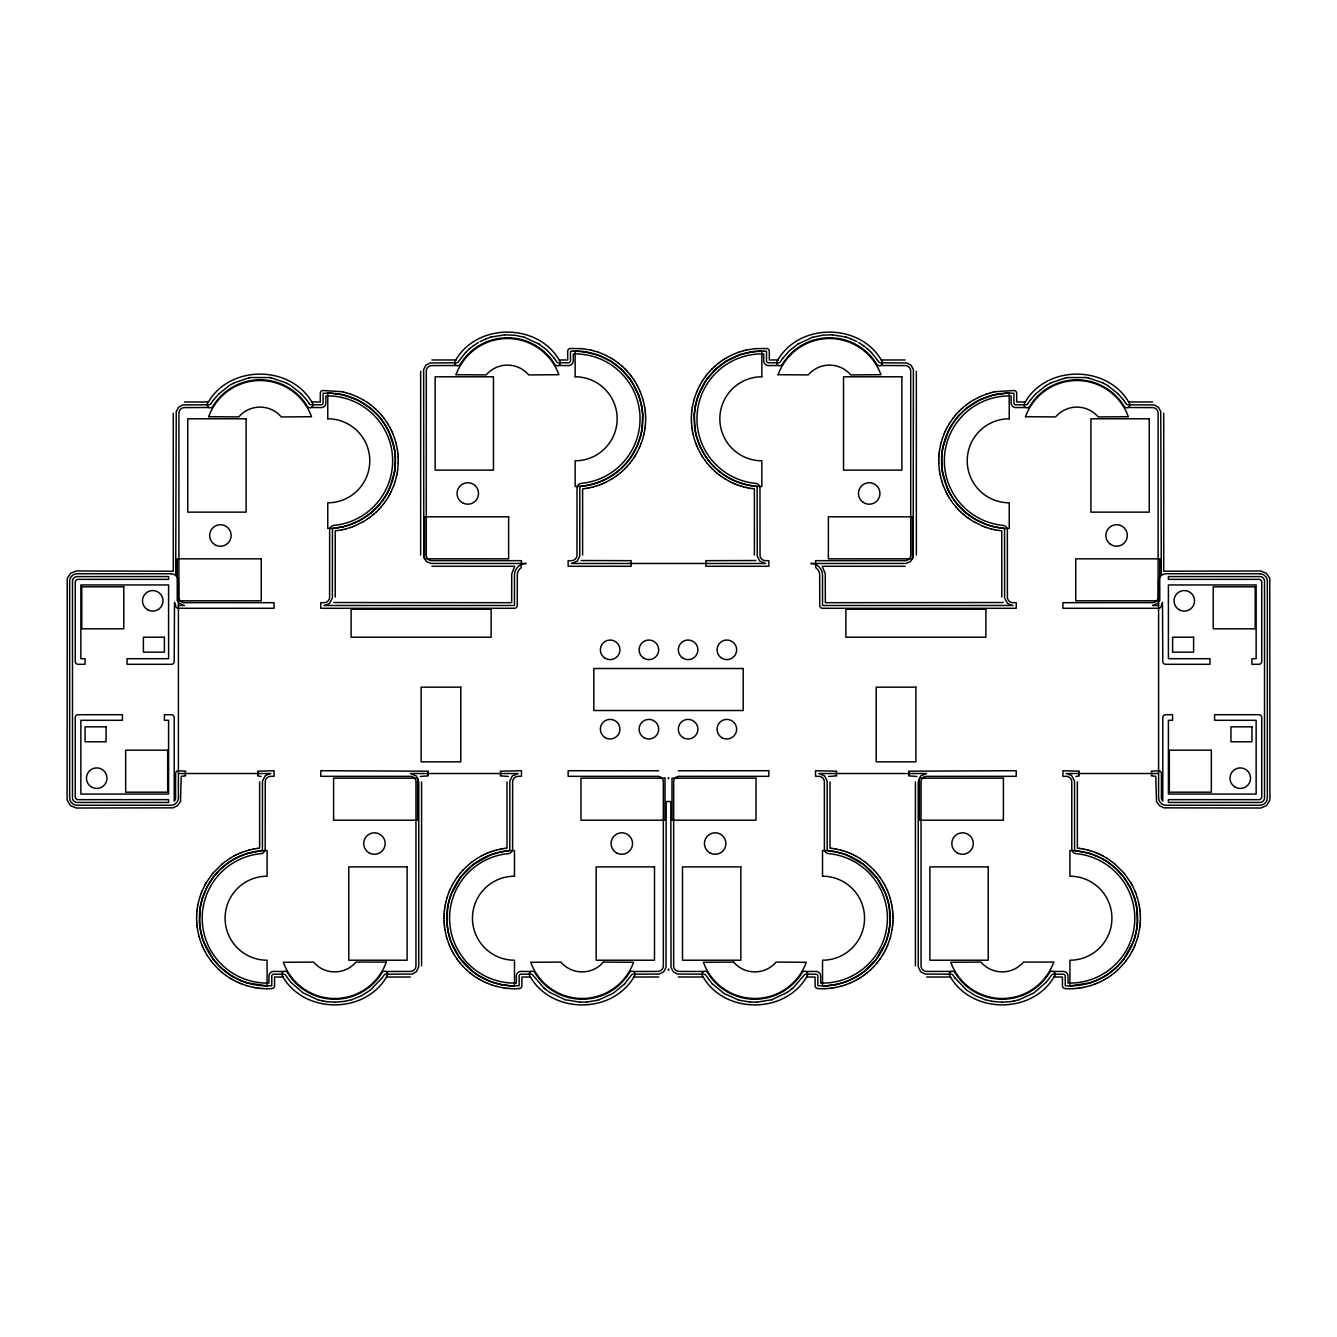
<?xml version="1.0" encoding="UTF-8"?>
<svg xmlns="http://www.w3.org/2000/svg" width="1337" height="1337" viewBox="0 0 1337 1337"><rect width="100%" height="100%" fill="white"/><g stroke="black" fill="none" stroke-linecap="round" stroke-linejoin="round"><path stroke-width="1.5" d="M196.606 918.151L196.639 915.962M398.209 463.037L398.242 460.847M443.984 918.151L444.034 915.962M645.587 421.038L645.621 418.849M691.379 418.732L691.413 416.542M892.966 920.458L893.016 918.268M938.758 460.73L938.791 458.541M1140.361 920.458L1140.394 918.268M196.656 915.845L196.756 913.672M398.209 463.154L397.657 469.939M444.034 915.845L444.135 913.672M645.487 423.328L645.587 421.155M691.413 416.425L691.513 414.236M694.321 414.37L695.073 429.795M890.058 922.63L889.306 907.205M892.865 922.764L892.966 920.575M938.791 458.424L938.908 456.251M941.699 456.385L941.883 467.415M1137.453 922.63L1136.684 907.205M1140.244 922.764L1140.344 920.575M196.756 913.539L196.94 911.366M395.117 467.415L395.301 456.385M444.151 913.539L444.319 911.366M645.303 425.634L645.47 423.461M691.53 414.119L691.697 411.93M694.321 414.336L695.474 405.596M890.058 922.664L888.904 931.404M892.681 925.07L892.849 922.881M938.908 456.118L939.092 453.945M941.699 456.352L942.134 451.973M1137.453 922.664L1136.3 931.404M1140.06 925.07L1140.244 922.881M196.957 911.249L197.207 909.076M395.117 467.449L394.549 471.811M444.335 911.249L444.586 909.076M645.036 427.924L645.286 425.751M691.714 411.813L691.964 409.64M939.092 453.828L939.343 451.655M892.414 927.36L892.665 925.187M1139.793 927.36L1140.043 925.187M197.224 908.959L197.542 906.787M200.316 907.205L199.547 922.63M397.323 472.212L397.641 470.056M444.603 908.959L444.92 906.787M447.694 907.205L446.942 922.63M641.927 429.795L642.679 414.37M644.701 430.213L645.019 428.041M691.981 409.523L692.299 407.367M939.359 451.538L939.677 449.366M942.134 451.939L942.852 447.611M892.08 929.633L892.397 927.477M1139.458 929.633L1139.776 927.477M197.558 906.67L197.96 904.531M200.316 907.171L201.703 900.72M394.532 471.827L389.418 488.707M396.905 474.485L397.29 472.329M444.937 906.67L445.338 904.531M447.694 907.171L449.098 900.72M641.927 429.829L640.523 436.28M644.284 432.469L644.685 430.33M692.315 407.25L693.753 400.599M939.71 449.249L940.579 444.853M892.063 929.75L890.626 936.401M1139.442 929.75L1138.004 936.401M197.976 904.397L198.444 902.274M396.42 476.741L396.888 474.602M445.355 904.397L445.823 902.274M643.799 434.726L644.267 432.603M695.474 405.562L697.764 397.039M942.852 447.577L948.518 430.865M888.904 931.438L886.615 939.961M1136.283 931.438L1134.678 937.839M198.461 902.157L199.631 897.812M396.387 476.858L395.234 481.186M445.839 902.157L447.009 897.812M643.765 434.843L642.612 439.188M940.613 444.736L941.131 442.614M201.72 900.687L202.322 898.581M449.098 900.687L451.121 894.386M640.523 436.313L636.796 446.708L631.432 456.368M693.786 400.482L694.388 398.376M941.164 442.497L942.468 438.202M889.991 938.624L890.592 936.518M1137.369 938.624L1137.971 936.518M199.664 897.695L201.102 893.45M202.322 898.548L207.385 886.331L213.385 877.022M394.532 483.392L395.2 481.303M447.043 897.695L448.48 893.45M642.579 439.305L641.125 443.55M694.421 398.276L696.711 391.875M889.957 938.724L887.668 945.125M1134.01 939.961L1134.678 937.872M1137.336 938.724L1135.046 945.125M393.746 485.565L394.482 483.509M697.764 397.022L698.499 394.967M668.818 777.8L668.5 778.719L668.182 777.8M668.182 969.943L668.5 969.024L668.818 969.943M942.518 438.085L944.089 433.873M885.879 942.033L886.615 939.978M1133.258 942.033L1133.993 939.978M201.152 893.333L201.954 891.294M393.713 485.682L391.006 491.916M448.53 893.333L449.332 891.294M451.137 894.353L460.764 877.022L473.265 864.538M640.289 445.706L641.091 443.667M698.516 394.933L705.568 381.195M885.863 942.067L876.236 959.398L863.735 971.899M1133.241 942.067L1123.615 959.398M202.004 891.194L204.895 885.044M639.37 447.811L640.239 445.806M449.382 891.194L450.251 889.189M696.761 391.758L697.63 389.752M944.139 433.773L945.008 431.767M886.749 947.248L887.618 945.242M1134.127 947.248L1134.996 945.242M388.482 490.712L389.401 488.74M639.32 447.928L637.331 451.956M450.302 889.072L452.29 885.044M697.68 389.635L698.616 387.663M945.058 431.65L945.994 429.678M885.762 949.337L886.698 947.365M1162.488 602.202L1162.789 661.497A2.808 2.808 0 0 0 1165.597 664.305L1209.935 664.305L1209.935 658.69L1168.404 658.69L1168.404 584.954L1256.145 584.954L1256.145 658.69L1251.95 658.69L1251.95 664.305L1258.953 664.305A2.808 2.808 0 0 0 1261.744 661.497L1261.744 582.147A2.808 2.808 0 0 0 1258.953 579.356L1168.404 579.356L1168.404 576.548L1260.34 576.581A4.663 4.663 0 0 1 1264.518 580.759L1264.518 798.256A4.663 4.663 0 0 1 1260.34 802.434L1168.404 802.467L1168.404 799.66L1258.953 799.66A2.808 2.808 0 0 0 1261.744 796.852L1261.744 717.518A2.808 2.808 0 0 0 1258.953 714.71L1214.598 714.71L1214.598 720.309L1256.145 720.309L1256.145 794.061L1168.404 794.061L1168.404 720.309L1172.599 720.309L1172.599 714.71L1165.597 714.71A2.808 2.808 0 0 0 1162.789 717.518L1162.789 801.114A4.663 4.663 0 0 1 1161.418 798.256L1161.402 773.521A2.808 2.808 0 0 0 1158.594 770.714L1151.291 771.198A6.067 6.067 0 0 1 1151.291 775.844L1155.786 776.329L1156.522 801.598L1159.446 805.643L1163.925 807.832L1260.758 808.016L1266.507 805.643L1269.916 799.927L1269.749 578.369L1266.507 573.372L1260.758 570.983L1163.725 571.217L1163.725 413.2M1133.158 949.337L1134.077 947.365M387.463 492.685L388.465 490.746M389.953 493.971L390.956 492.016M698.666 387.563L699.669 385.608M946.044 429.561L947.047 427.623M948.535 430.848L950.607 426.971M884.71 951.392L885.712 949.437M1132.105 951.392L1133.091 949.437M386.393 494.623L387.446 492.718M388.833 495.977L389.903 494.072M204.962 884.944L206.015 883.022M636.211 453.978L637.281 452.056M699.719 385.507L701.975 381.613M452.341 884.944L453.41 883.022M947.097 427.522L949.354 423.628M883.59 953.398L884.659 951.493M1132.038 951.493L1129.798 955.387M386.376 494.64L382.783 500.205M387.646 497.966L388.766 496.094M333.815 602.519L511.67 602.686L511.737 573.874L514.712 566.286L431.884 566.286M261.033 776.479L257.606 775.844A6.067 6.067 0 0 0 257.606 771.198L274.085 770.714L274.085 776.329L270.275 776.346A5.599 5.599 0 0 0 265.244 781.376L265.211 849.112A4.663 4.663 0 0 1 261.066 853.624M206.082 882.921L212.566 873.546M635.025 455.95L636.161 454.079M581.211 560.521L631.164 560.671L631.164 566.286L568.141 566.286L568.141 560.671L571.969 560.654A5.599 5.599 0 0 0 576.982 555.624L577.016 487.888A4.663 4.663 0 0 1 581.16 483.376M508.411 776.479L500.239 775.844A6.067 6.067 0 0 0 500.239 771.198L521.463 770.714L521.463 776.329L517.653 776.346A5.599 5.599 0 0 0 512.639 781.376L512.606 849.112A4.663 4.663 0 0 1 508.461 853.624M453.46 882.921L457.137 877.206M950.624 426.938L955.537 419.601M916.831 776.479L908.659 775.844A6.067 6.067 0 0 0 908.659 771.198L1016.237 770.714L1016.237 776.329L926.073 776.346A5.599 5.599 0 0 0 921.043 781.376L921.043 966.367A5.599 5.599 0 0 0 926.073 971.397L951.242 971.431M882.42 955.387L883.54 953.515M211.045 403.507L210.795 403.908A1.872 1.872 0 0 1 209.207 404.777L182.885 404.944L178.573 407.217L176.25 411.495L175.682 575.445M1027.869 403.507L1027.618 403.908A1.872 1.872 0 0 1 1026.047 404.777L1015.769 404.777A1.872 1.872 0 0 1 1013.897 402.922L1013.897 393.279L1007.028 393.145M386.41 499.904L387.58 498.066M633.788 457.889L634.975 456.051M702.025 381.513L703.212 379.675M949.42 423.528L950.59 421.69M882.353 955.487L879.863 959.214M1129.732 955.487L1125.871 961.069M211.062 403.507L213.218 400.365M1027.886 403.507L1030.042 400.365M386.343 500.005L383.719 503.648M630.178 458.19L631.415 456.402M632.468 459.794L633.721 457.989M703.279 379.574L704.532 377.786M705.585 381.179L706.822 379.374M950.657 421.59L953.281 417.929M382.198 977.865L384.07 975.091A1.872 1.872 0 0 1 385.641 974.222L412.063 974.055L416.359 971.732L418.732 966.701L418.782 781.944L416.359 776.012L410.359 773.521L518.221 773.521L512.305 775.945L509.848 781.059L509.798 848.978A1.872 1.872 0 0 1 508.093 850.833L501.275 851.836M782.663 358.366L780.24 361.909A1.872 1.872 0 0 1 778.652 362.778L768.391 362.778A1.872 1.872 0 0 1 766.519 360.906L766.519 351.28L764.079 351.146M382.181 977.882L370.299 990.165M382.766 500.222L378.655 505.403M630.145 458.223C619.449 473.281 602.318 483.543 584.002 485.883M632.401 459.895L629.677 463.454M704.599 377.686L705.903 375.931M706.855 379.357L715.579 369.396L726.091 361.324M457.221 877.105L459.945 873.546M878.476 961.069L879.779 959.314M1161.736 603.455L1161.402 605.494A2.808 2.808 0 0 1 1158.594 608.285L1062.915 608.285L1062.915 602.686L1153.079 602.653A5.599 5.599 0 0 0 1158.093 597.639L1158.093 412.632A5.599 5.599 0 0 0 1153.079 407.618L1128.094 407.501M213.235 400.365L218.833 393.863M782.68 358.349L789.649 350.528L797.905 344.077M1030.058 400.365L1035.657 393.863M383.652 503.748L380.794 507.224M213.402 877.005L220.806 868.833L229.479 861.947M705.969 375.831L707.323 374.126M953.348 417.846L954.718 416.125M955.554 419.584L958.345 416.175M877.055 962.874L878.409 961.169M1123.598 959.431L1116.194 967.604L1107.521 974.472M1124.434 962.874L1125.787 961.169M1046.721 981.625L1051.534 975.091A1.872 1.872 0 0 1 1053.105 974.222L1063.383 974.222A1.872 1.872 0 0 1 1065.238 976.094L1065.238 985.72L1069.901 985.887A67.686 67.686 0 0 0 1137.586 918.218A67.686 67.686 0 0 0 1069.918 850.533L1069.918 876.203A42.015 42.015 0 0 1 1111.916 918.218A42.015 42.015 0 0 1 1069.918 960.217L1069.918 985.887M212.65 873.462L222.326 863.769M629.593 463.538L626.635 466.914M707.407 374.026L710.365 370.65M460.028 873.462L462.986 870.086M954.785 416.041L956.206 414.37M876.972 962.974L874.014 966.35M1124.35 962.974L1118.133 969.609M1046.086 982.361L1033.852 992.923L1019.178 999.725M378.638 505.436L370.717 513.107M379.257 508.929L380.711 507.308M956.289 414.269L959.348 410.994M958.362 416.158L966.283 408.487M1158.494 602.987L1152.544 605.494L1158.594 605.494M624.747 983.765L631.448 975.091A1.872 1.872 0 0 1 633.019 974.222L659.442 974.055L663.737 971.732L666.01 967.42L666.16 801.531L670.84 801.531L671.007 967.503L673.33 971.798L677.558 974.055L703.981 974.222A1.872 1.872 0 0 1 705.552 975.091L712.253 983.765M465.543 352.55L458.173 361.909A1.872 1.872 0 0 1 456.602 362.778L430.163 362.945L425.951 365.202L423.628 369.497L423.829 557.562L426.553 561.607L431.082 563.445L526.143 563.479A11.665 11.665 0 0 0 514.478 575.144L514.478 605.494L324.005 605.494L329.403 603.555L332.395 597.957L332.428 530.02A1.872 1.872 0 0 1 334.15 528.165L340.952 527.179M624.73 983.781L612.964 993.424L599.093 999.725M377.652 510.584L379.173 509.013M710.448 370.566L711.969 368.995M625.031 468.585L626.552 467.014M463.07 869.986L469.705 863.769M873.93 966.434L870.755 969.609M465.543 352.533L469.722 348.623M218.833 393.863L229.279 385.574M1035.657 393.863L1046.102 385.574M375.998 512.188L377.569 510.667M712.053 368.912L713.624 367.391M624.947 468.669L621.672 471.727M959.431 410.91L961.002 409.389M374.276 513.742L375.898 512.272M713.724 367.307L715.328 365.837M961.102 409.306L962.724 407.852M1161.318 575.445L1160.767 411.595L1158.494 407.284L1154.215 404.961L1127.793 404.777A1.872 1.872 0 0 1 1126.205 403.908L1125.955 403.507M870.671 969.693L867.295 972.651M1118.05 969.693L1114.674 972.651M793.326 987.742L804.139 975.091A1.872 1.872 0 0 1 805.726 974.222L815.988 974.222A1.872 1.872 0 0 1 817.86 976.094L817.86 985.72L826.934 985.753M793.309 987.759L791.872 988.979M372.522 515.23L374.193 513.826M715.429 365.753L718.905 362.912M619.9 473.231L621.571 471.811M962.807 407.768L966.283 404.91M469.722 348.623L473.482 345.698M791.855 988.996L787.276 992.388M370.683 513.124L359.686 520.477L349.542 524.873M370.717 516.667L372.438 515.313M618.095 474.668L619.816 473.298M222.427 863.702L229.814 858.404M966.317 408.47L979.286 400.097L993.842 394.883M469.805 863.702L471.51 862.332M865.49 974.088L867.195 972.734M1114.573 972.734L1111.014 975.475M370.282 990.182L361.441 995.781L351.715 999.725M368.862 518.054L370.616 516.75M718.988 362.828L720.743 361.525M616.257 476.039L618.012 474.735M966.384 404.844L968.138 403.54M471.61 862.265L477.192 858.404M473.281 864.504L490.612 854.878M863.719 971.915L858.287 975.676M863.635 975.475L865.39 974.172M473.499 345.681L478.295 342.59M366.973 519.358L368.778 518.121M720.844 361.458L722.648 360.221M614.351 477.359L616.156 476.106M968.222 403.473L970.027 402.22M863.535 975.542L859.808 978.032M1110.913 975.542L1107.186 978.032M787.259 992.405L771.8 999.725M366.873 519.424L363.062 521.798M722.749 360.154L724.587 358.968M612.413 478.596L614.251 477.426M229.496 861.93L233.24 859.607M970.127 402.153L973.938 399.78M1105.666 975.676L1107.504 974.489M797.922 344.077L812.595 337.275M229.279 385.574L234.276 382.8M1046.102 385.574L1051.099 382.8M724.687 358.901L726.559 357.781M726.125 361.308L740.08 354.706L752.998 351.681M612.313 478.663L606.38 481.972M229.931 858.337L233.808 856.081M477.309 858.337L481.186 856.081M858.254 975.692L846.388 981.559M857.819 979.219L859.691 978.099M1103.76 976.812L1105.632 975.692M1105.198 979.219L1107.069 978.099M362.962 521.865L354.79 525.892M726.659 357.714L730.62 355.609M974.038 399.73L980.088 396.621M233.256 859.591L241.178 855.697M855.814 980.339L857.719 979.286M1103.744 976.829L1095.822 980.74M1103.192 980.339L1105.097 979.286M479.966 341.654L486.016 338.863M233.925 856.031L235.864 855.028M481.303 856.031L483.242 855.028M853.758 981.391L855.697 980.405M1101.136 981.391L1103.075 980.405M234.293 382.783L248.699 377.903M1051.116 382.783L1065.522 377.903M730.737 355.542L732.709 354.606M604.291 482.958L606.263 482.022M235.964 854.978L237.953 854.042M483.359 854.978L485.331 854.042M851.669 982.394L853.641 981.458M1099.047 982.394L1101.036 981.458M311.27 407.501L321.365 407.584A4.663 4.663 0 0 0 325.894 403.055L325.894 395.953L327.766 395.919A64.878 64.878 0 0 1 392.56 457.605A64.878 64.878 0 0 1 334.133 525.357M558.649 365.502L568.743 365.569A4.663 4.663 0 0 0 573.272 361.04L573.289 353.937L575.144 353.904A64.878 64.878 0 0 1 639.955 415.606A64.878 64.878 0 0 1 581.511 483.359M732.826 354.556L734.832 353.687M602.168 483.877L604.174 483.008M880.699 365.502L905.701 365.603A5.599 5.599 0 0 1 910.714 370.633L910.714 555.624A5.599 5.599 0 0 1 905.701 560.654L815.537 560.671L815.787 567.774A8.858 8.858 0 0 1 819.681 574.275L819.731 605.494A2.808 2.808 0 0 0 822.522 608.285L1016.237 608.285L1016.237 602.686L1012.41 602.653A5.599 5.599 0 0 1 1007.396 597.639L1007.363 529.887A4.663 4.663 0 0 0 1003.402 525.408A6.752 6.752 0 0 0 1002.867 525.357A64.878 64.878 0 0 1 944.44 457.605A64.878 64.878 0 0 1 1009.234 395.919L1011.106 395.953L1011.106 403.055A4.663 4.663 0 0 0 1015.635 407.584L1025.73 407.501M980.205 396.571L986.522 394.081M238.053 853.992L240.058 853.123M485.431 853.992L487.437 853.123M283.594 971.498L273.483 971.431A4.663 4.663 0 0 0 268.954 975.96L268.954 983.063L267.082 983.096A64.878 64.878 0 0 1 202.288 921.394A64.878 64.878 0 0 1 260.732 853.641M530.973 971.498L520.862 971.431A4.663 4.663 0 0 0 516.333 975.96L516.333 983.063L514.478 983.096A64.878 64.878 0 0 1 449.667 921.394A64.878 64.878 0 0 1 508.11 853.641M703.68 971.498L678.695 971.397A5.599 5.599 0 0 1 673.664 966.367L673.664 781.376A5.599 5.599 0 0 1 678.695 776.346L768.859 776.329L768.859 770.714L678.327 770.764M849.563 983.313L851.569 982.444M1096.942 983.313L1098.947 982.444M734.932 353.653L739.144 352.066M352.65 526.728L354.689 525.926M600.029 484.729L602.068 483.927M240.175 853.073L242.198 852.271M241.195 855.68L247.429 853.457M487.554 853.073L489.593 852.271M849.446 983.347L845.235 984.934M1095.805 980.756L1089.571 982.979M1094.802 984.149L1096.825 983.347M486.033 338.846L490.529 337.275M350.478 527.513L352.533 526.778M597.856 485.498L599.912 484.763M242.315 852.237L246.576 850.783M489.693 852.237L491.765 851.502M490.646 854.861L492.701 854.126M844.299 982.294L846.354 981.559M1094.685 984.199L1090.424 985.636M739.261 352.032L743.556 350.729M349.509 524.889L343.158 526.694M350.361 527.547L346.066 528.85M595.667 486.217L597.739 485.548M986.639 394.031L990.934 392.727M491.866 851.452L493.955 850.783M492.735 854.126L501.258 851.836M844.265 982.311L835.742 984.584M843.045 985.636L845.134 984.968M490.545 337.275L491.448 337.008M812.595 337.275L822.857 335.152L832.383 334.835M351.698 999.725L345.213 1001.279M599.076 999.725L596.335 1000.477M771.783 999.725L756.759 1002.198M1019.162 999.725L1014.549 1000.912M593.444 486.852L595.55 486.25M246.693 850.75L248.782 850.148M247.462 853.441L260.715 850.833A1.872 1.872 0 0 0 262.42 848.978L262.47 781.059L265.461 775.46L270.843 773.521L178.406 773.521M494.072 850.75L496.177 850.148M840.823 986.271L842.928 985.67M1089.538 982.979L1069.934 985.887M1090.307 985.67L1083.722 987.324M491.448 337.008L504.601 334.835M743.673 350.695L745.795 350.16M343.826 529.419L345.949 528.884M591.205 487.403L593.327 486.885M991.051 392.694L993.174 392.176M248.899 850.115L253.278 849.095M496.294 850.115L500.656 849.095M840.706 986.305L834.071 987.742M596.319 1000.477L586.926 1002.031M745.912 350.127L754.887 348.656M340.985 527.162L343.124 526.711M341.57 529.903L343.709 529.452M993.291 392.142L995.43 391.674M993.876 394.883L1006.995 393.145M588.965 487.905L591.088 487.437M1014.549 1000.912L1012.677 1001.279M248.715 377.903L250.571 377.552M1065.539 377.903L1067.394 377.552M995.547 391.657L1014.265 390.504A2.808 2.808 0 0 1 1016.688 393.145L1016.705 401.986L1025.245 401.986M341.453 529.937L335.236 530.873L335.236 597.071M586.692 488.306L588.832 487.921M253.395 849.079L255.551 848.694M500.773 849.079L502.929 848.694M835.725 984.6L826.968 985.753M1081.449 987.742L1083.605 987.358M345.213 1001.296L334.768 1002.232M1012.661 1001.296L1010.805 1001.597M250.587 377.552L269.589 377.552M1067.411 377.552L1086.413 377.552M586.575 488.339L582.614 488.857L582.614 555.056M255.668 848.661L257.824 848.343M503.046 848.661L505.202 848.343M831.798 988.076L833.954 987.759M1079.176 988.076L1081.332 987.759M1010.789 1001.597L1002.232 1002.232M753.032 351.681L764.045 351.146M583.968 485.883L581.528 486.167A1.872 1.872 0 0 0 579.823 488.022L579.773 555.858L577.317 561.055L571.434 563.479L765.616 563.479L759.683 561.055L757.227 555.941L757.177 488.022A1.872 1.872 0 0 0 755.472 486.167L753.032 485.883M257.957 848.327L259.629 848.143L259.629 781.944M505.336 848.327L507.007 848.143L507.007 781.944M829.492 988.344L831.664 988.093M1076.887 988.344L1079.043 988.093M755.004 348.639L766.886 348.489A2.808 2.808 0 0 1 769.31 351.13L769.327 359.971L777.867 359.971M271.762 988.544L272.113 988.511A2.808 2.808 0 0 0 274.553 985.87L274.553 977.029L283.11 977.029M519.14 988.544L519.508 988.511A2.808 2.808 0 0 0 521.931 985.87L521.931 977.029L530.488 977.029M827.202 988.544L829.375 988.361M1074.58 988.544L1076.753 988.361M586.91 1002.031L580.241 1002.198M572.921 351.146L570.481 351.313L570.481 360.906A1.872 1.872 0 0 1 568.609 362.778L558.348 362.778A1.872 1.872 0 0 1 556.76 361.909L554.337 358.366M269.456 988.661L271.645 988.544M658.673 976.979L633.805 977.029M516.834 988.661L519.023 988.544M824.896 988.661L827.085 988.544M1072.274 988.661L1074.463 988.544M504.617 334.835L515.079 335.269L524.405 337.275M756.759 1002.198L750.09 1002.031M572.955 351.146L583.968 351.681M267.082 985.887L267.082 960.217A42.015 42.015 0 0 1 225.084 918.218A42.015 42.015 0 0 1 267.082 876.203L267.082 850.533A67.686 67.686 0 0 0 199.414 918.218A67.686 67.686 0 0 0 267.082 985.887L271.762 985.72L271.762 976.094A1.872 1.872 0 0 1 273.617 974.222L283.895 974.222A1.872 1.872 0 0 1 285.466 975.091L290.279 981.625M267.149 988.695L269.339 988.661M514.528 988.695L516.717 988.661M822.589 988.695L824.779 988.661M1069.968 988.695L1072.157 988.661M431.884 359.971L455.8 359.971M559.133 359.971L567.673 359.971L567.69 351.13A2.808 2.808 0 0 1 570.114 348.489L581.996 348.639M881.2 359.971L905.116 359.971M184.489 401.986L208.422 401.986M311.755 401.986L320.295 401.986L320.312 393.145A2.808 2.808 0 0 1 322.735 390.504L341.453 391.657M1128.578 401.986L1152.511 401.986M905.116 566.286L822.288 566.286L825.263 573.874L825.33 602.686L1003.185 602.519M178.406 605.494L184.489 605.494L178.506 602.987M1158.594 773.521L1066.157 773.521L1071.539 775.46L1074.53 781.059L1074.58 848.978A1.872 1.872 0 0 0 1076.285 850.833L1089.538 853.441M603.438 962.088L633.571 962.289A54.616 54.616 0 0 1 530.739 962.289L560.871 962.088A27.943 27.943 0 0 0 603.405 962.072M733.562 962.088L703.429 962.289A54.616 54.616 0 0 0 806.261 962.289L776.128 962.088A27.943 27.943 0 0 1 733.595 962.072M385.942 971.498L410.927 971.397A5.599 5.599 0 0 0 415.957 966.367L415.957 781.376A5.599 5.599 0 0 0 410.927 776.346L320.763 776.329L320.763 770.714L428.341 771.198A6.067 6.067 0 0 0 428.341 775.844L420.169 776.479M1053.406 971.498L1063.517 971.431A4.663 4.663 0 0 1 1068.046 975.96L1068.046 983.063L1069.918 983.096A64.878 64.878 0 0 0 1134.712 921.394A64.878 64.878 0 0 0 1076.268 853.641A6.752 6.752 0 0 1 1075.75 853.591A4.663 4.663 0 0 1 1071.789 849.112L1071.756 781.376A5.599 5.599 0 0 0 1066.725 776.346L1062.915 776.329L1062.915 770.714L1079.394 771.198A6.067 6.067 0 0 0 1079.394 775.844L1075.967 776.479M386.426 977.029L410.359 977.029M703.195 977.029L678.327 976.979M806.512 977.029L815.069 977.029L815.069 985.87A2.808 2.808 0 0 0 817.492 988.511L817.86 988.544M926.641 977.029L950.574 977.029M1053.89 977.029L1062.447 977.029L1062.447 985.87A2.808 2.808 0 0 0 1064.887 988.511L1065.238 988.544M1002.232 1002.232L991.787 1001.296M334.768 1002.232L326.211 1001.597M329.972 393.145L323.103 393.279L323.103 402.922A1.872 1.872 0 0 1 321.231 404.777L310.953 404.777A1.872 1.872 0 0 1 309.382 403.908L309.131 403.507M1067.661 988.661L1069.851 988.695M820.283 988.661L822.472 988.695M512.221 988.661L514.411 988.695M267.066 985.887L247.462 982.979M264.843 988.661L267.032 988.695M580.241 1002.198L565.217 999.725M330.005 393.145L343.124 394.883M658.673 770.764L568.141 770.714L568.141 776.329L658.305 776.346A5.599 5.599 0 0 1 663.336 781.376L663.336 966.367A5.599 5.599 0 0 1 658.305 971.397L633.32 971.498M1065.355 988.544L1067.544 988.661M817.977 988.544L820.166 988.661M510.065 985.753L519.14 985.72L519.14 976.094A1.872 1.872 0 0 1 521.012 974.222L531.274 974.222A1.872 1.872 0 0 1 532.861 975.091L543.674 987.742M509.915 988.544L512.104 988.661M262.537 988.544L264.726 988.661M832.399 334.835L845.552 337.008M510.032 985.753L501.275 984.6M507.625 988.361L509.798 988.544M260.247 988.361L262.42 988.544M750.074 1002.031L740.681 1000.477M582.113 348.656L591.088 350.127M1079.043 848.327L1077.371 848.143L1077.371 781.944M831.664 848.327L829.993 848.143L829.993 781.944M505.336 988.093L507.508 988.344M257.957 988.093L260.113 988.344M584.002 351.681L598.976 355.441L610.875 361.308M752.998 485.883C734.682 483.543 717.551 473.281 706.855 458.223M750.425 488.339L754.386 488.857L754.386 555.056M1079.176 848.343L1081.332 848.661M831.798 848.343L833.954 848.661M503.046 987.759L505.202 988.076M255.668 987.759L257.824 988.076M326.195 1001.597L324.339 1001.296M1086.429 377.552L1088.285 377.903M269.606 377.552L271.461 377.903M996.048 527.179L1002.85 528.165A1.872 1.872 0 0 1 1004.572 530.02L1004.605 597.957L1007.597 603.555L1012.995 605.494L822.522 605.494L822.522 575.144A11.665 11.665 0 0 0 810.857 563.479L905.918 563.445L910.447 561.607L913.171 557.562L913.388 369.58L911.115 365.268L906.837 362.945L880.398 362.778A1.872 1.872 0 0 1 878.827 361.909L871.457 352.55M995.547 529.937L1001.764 530.873L1001.764 597.071M748.168 487.921L750.308 488.306M1081.449 848.694L1083.605 849.079M834.071 848.694L836.227 849.079M835.725 851.836L828.907 850.833A1.872 1.872 0 0 1 827.202 848.978L827.152 781.142L824.695 775.945L818.779 773.521L926.641 773.521L920.708 775.945L918.218 781.894L918.268 966.701L920.641 971.732L924.937 974.055L951.359 974.222A1.872 1.872 0 0 1 952.93 975.091L954.802 977.865M502.929 987.742L496.294 986.305M253.395 987.358L255.551 987.742M991.787 1001.279L985.302 999.725M324.323 1001.279L322.451 1000.912M1088.301 377.903L1102.707 382.783M271.478 377.903L285.884 382.783M993.876 526.711L996.015 527.162M993.291 529.452L995.43 529.903M341.57 391.674L343.709 392.142M745.912 487.437L748.035 487.905M1083.722 849.095L1088.101 850.115M836.344 849.095L840.706 850.115M835.742 851.836L844.265 854.126M501.258 984.584L492.735 982.311M253.278 987.324L246.693 985.67M322.451 1000.912L317.838 999.725M591.205 350.16L593.327 350.695M993.842 526.694L987.491 524.889M991.051 528.884L993.174 529.419M743.673 486.885L745.795 487.403M343.826 392.176L345.949 392.694M343.158 394.883L357.681 400.081L370.683 408.47M740.665 1000.477L737.924 999.725M593.444 350.729L597.739 352.032M990.934 528.85L986.639 527.547M741.45 486.25L743.556 486.852M346.066 392.727L350.361 394.031M1088.218 850.148L1090.307 850.75M840.823 850.148L842.928 850.75M494.072 985.67L496.177 986.271M845.552 337.008L846.455 337.275M846.471 337.275L850.967 338.846M524.405 337.275L539.078 344.077M985.285 999.725L975.575 995.781L966.718 990.182M737.907 999.725L724.052 993.441L712.27 983.781M565.2 999.725L549.741 992.405M317.822 999.725L303.165 992.923L290.914 982.361M739.261 485.548L741.333 486.217M1090.424 850.783L1094.685 852.237M1089.571 853.457L1095.805 855.68M843.045 850.783L845.134 851.452M491.866 984.968L493.955 985.636M247.429 982.979L241.195 980.756M246.576 985.636L242.315 984.199M597.856 352.066L602.068 353.653M987.458 524.873L975.408 519.408L966.317 513.124M984.467 526.778L986.522 527.513M737.088 484.763L739.144 485.498M350.478 394.081L356.795 396.571M845.235 851.502L847.307 852.237M844.299 854.126L846.354 854.861M490.646 981.559L492.701 982.294M491.765 984.934L487.554 983.347M982.311 525.926L984.35 526.728M734.932 483.927L736.971 484.729M1094.802 852.271L1096.825 853.073M847.407 852.271L849.446 853.073M846.388 854.878L863.719 864.504M490.612 981.559L478.746 975.692M240.175 983.347L242.198 984.149M850.984 338.863L857.034 341.654M778.351 365.502L768.257 365.569A4.663 4.663 0 0 1 763.728 361.04L763.711 353.937L761.856 353.904A64.878 64.878 0 0 0 697.045 415.606A64.878 64.878 0 0 0 755.489 483.359A6.752 6.752 0 0 1 756.023 483.409A4.663 4.663 0 0 1 759.984 487.888L760.018 555.624A5.599 5.599 0 0 0 765.031 560.654L768.859 560.671L768.859 566.286L705.836 566.286L705.836 560.671L755.789 560.521M456.301 365.502L431.299 365.603A5.599 5.599 0 0 0 426.286 370.633L426.286 555.624A5.599 5.599 0 0 0 431.299 560.654L521.463 560.671L521.213 567.774A8.858 8.858 0 0 0 517.319 574.275L517.269 605.494A2.808 2.808 0 0 1 514.478 608.285L320.763 608.285L320.763 602.686L324.59 602.653A5.599 5.599 0 0 0 329.604 597.639L329.637 529.887A4.663 4.663 0 0 1 333.782 525.391M208.906 407.501L183.921 407.618A5.599 5.599 0 0 0 178.907 412.632L178.907 597.639A5.599 5.599 0 0 0 180.144 600.631L180.512 601.048A5.599 5.599 0 0 0 183.921 602.653L274.085 602.686L274.085 608.285L178.406 608.285A2.808 2.808 0 0 1 175.598 605.494L175.264 603.455M806.027 971.498L816.138 971.431A4.663 4.663 0 0 1 820.667 975.96L820.667 983.063L822.522 983.096A64.878 64.878 0 0 0 887.333 921.394A64.878 64.878 0 0 0 828.89 853.641A6.752 6.752 0 0 1 828.355 853.591A4.663 4.663 0 0 1 824.394 849.112L824.361 781.376A5.599 5.599 0 0 0 819.347 776.346L815.537 776.329L815.537 770.714L836.761 771.198A6.067 6.067 0 0 0 836.761 775.844L828.589 776.479M602.168 353.687L604.174 354.556M982.21 525.892L974.038 521.865M732.826 483.008L734.832 483.877M1096.942 853.123L1098.947 853.992M1095.822 855.697L1103.744 859.591M849.563 853.123L851.569 853.992M485.431 982.444L487.437 983.313M241.178 980.74L233.256 976.829M238.053 982.444L240.058 983.313M604.291 354.606L606.263 355.542M730.737 482.022L732.709 482.958M356.912 396.621L362.962 399.73M1099.047 854.042L1101.036 854.978M851.669 854.042L853.641 854.978M483.359 981.458L485.331 982.394M235.964 981.458L237.953 982.394M1102.724 382.8L1107.721 385.574M285.901 382.8L290.898 385.574M606.38 355.609L610.34 357.714M730.62 481.972L724.687 478.663M1101.136 855.028L1103.075 856.031M853.758 855.028L855.697 856.031M481.303 980.405L483.242 981.391M233.925 980.405L235.864 981.391M1103.192 856.081L1107.069 858.337M855.814 856.081L859.691 858.337M479.281 979.286L481.186 980.339M231.903 979.286L233.808 980.339M858.705 342.59L863.501 345.681M973.938 521.798L970.127 519.424M610.441 357.781L612.313 358.901M363.062 399.78L366.873 402.153M1103.76 859.607L1107.504 861.93M477.309 978.099L479.181 979.219M231.368 975.692L233.24 976.812M229.931 978.099L231.802 979.219M1107.721 385.574L1118.167 393.863M290.898 385.574L301.343 393.863M612.413 358.968L614.251 360.154M610.909 361.324L621.404 369.38L630.145 379.357M722.749 477.426L724.587 478.596M1107.186 858.404L1114.573 863.702M859.808 858.404L865.39 862.265M478.713 975.676L473.281 971.915M477.192 978.032L473.465 975.542M229.496 974.489L231.334 975.676M229.814 978.032L226.087 975.542M539.095 344.077L547.351 350.528L554.32 358.349M549.724 992.388L545.145 988.996M968.222 518.121L970.027 519.358M614.351 360.221L616.156 361.458M720.844 476.106L722.648 477.359M1107.521 861.947L1116.161 868.816L1123.598 877.005M366.973 402.22L368.778 403.473M229.479 974.472L220.839 967.62L213.402 959.431M863.518 345.698L867.278 348.623M966.384 516.75L968.138 518.054M616.257 361.525L618.012 362.828M718.988 474.735L720.743 476.039M368.862 403.54L370.616 404.844M471.61 974.172L473.365 975.475M225.986 975.475L222.427 972.734M966.701 990.165L954.819 977.882M964.562 515.313L966.283 516.667M618.095 362.912L621.571 365.753M717.184 473.298L718.905 474.668M370.717 404.91L374.193 407.768M865.49 862.332L867.195 863.702M863.735 864.538L877.54 878.777L885.863 894.353M473.265 971.899L459.46 957.643L451.137 942.067M469.805 972.734L471.51 974.088M545.128 988.979L543.691 987.759M966.283 513.107L958.362 505.436M962.807 513.826L964.478 515.23M715.429 471.811L717.1 473.231M1114.674 863.769L1124.35 873.462M370.717 408.487L378.638 416.158M867.295 863.769L873.93 869.986M469.705 972.651L466.329 969.693M222.326 972.651L218.95 969.693M867.278 348.623L871.457 352.533M961.102 512.272L962.724 513.742M621.672 365.837L623.276 367.307M715.328 471.727L712.053 468.669M374.276 407.852L375.898 409.306M959.431 510.667L961.002 512.188M623.376 367.391L624.947 368.912M375.998 409.389L377.569 410.91M466.245 969.609L463.07 966.434M218.867 969.609L212.65 962.974M1118.167 393.863L1123.765 400.365M301.343 393.863L306.942 400.365M957.827 509.013L959.348 510.584M625.031 368.995L626.552 370.566M710.448 467.014L711.969 468.585M377.652 410.994L380.711 414.269M956.289 507.308L957.743 508.929M626.635 370.65L629.593 374.026M710.365 466.914L707.407 463.538M874.014 870.086L876.972 873.462M462.986 966.35L460.028 962.974M958.345 505.403L954.234 500.222M956.206 507.224L953.348 503.748M380.794 414.37L382.215 416.041M378.655 416.175L381.446 419.584M1124.434 873.546L1130.918 882.921M707.323 463.454L704.599 459.895M629.677 374.126L631.031 375.831M877.055 873.546L879.779 877.105M382.282 416.125L383.652 417.846M458.591 961.169L459.945 962.874M211.213 961.169L212.566 962.874M953.281 503.648L950.657 500.005M1123.615 877.022L1130.601 888.269L1134.678 898.548M631.097 375.931L632.401 377.686M383.719 417.929L386.343 421.59M381.463 419.601L386.376 426.938M457.221 959.314L458.524 961.069M213.385 959.398L203.759 942.067M211.129 961.069L207.268 955.487M1123.782 400.365L1125.938 403.507M306.958 400.365L309.114 403.507M954.217 500.205L950.624 494.64M705.585 456.402L706.822 458.19M703.279 457.989L704.532 459.794M632.468 377.786L633.721 379.574M630.178 379.374L631.415 381.179M879.863 877.206L883.54 882.921M457.137 959.214L454.647 955.487M949.42 498.066L950.59 499.904M705.568 456.368L700.204 446.725L696.477 436.313M702.025 456.051L703.212 457.889M633.788 379.675L634.975 381.513M631.432 381.195L638.484 394.933M386.41 421.69L387.58 423.528M948.234 496.094L949.354 497.966M700.839 454.079L701.975 455.95M635.025 381.613L637.281 385.507M387.646 423.628L389.903 427.522M453.46 953.515L454.58 955.387M207.202 955.387L204.962 951.493M949.554 492.718L950.607 494.623M947.097 494.072L948.167 495.977M1130.985 883.022L1132.038 884.944M699.719 452.056L700.789 453.978M883.59 883.022L884.659 884.944M386.393 426.971L388.465 430.848M452.341 951.493L453.41 953.398M948.535 490.746L949.537 492.685M946.044 492.016L947.047 493.971M1132.105 885.044L1134.996 891.194M699.669 451.956L697.68 447.928M637.331 385.608L638.334 387.563M884.71 885.044L886.698 889.072M389.953 427.623L390.956 429.561M451.288 949.437L452.29 951.392M203.909 949.437L204.895 951.392M947.599 488.74L948.518 490.712M945.994 491.916L943.287 485.682M638.384 387.663L639.32 389.635M391.006 429.678L391.942 431.65M388.482 430.865L394.148 447.577M450.302 947.365L451.237 949.337M174.512 602.202L174.211 661.497A2.808 2.808 0 0 1 171.403 664.305L127.065 664.305L127.065 658.69L168.596 658.69L168.596 584.954L80.855 584.954L80.855 658.69L85.05 658.69L85.05 664.305L78.047 664.305A2.808 2.808 0 0 1 75.256 661.497L75.256 582.147A2.808 2.808 0 0 1 78.047 579.356L168.596 579.356L168.596 576.548L76.66 576.581A4.663 4.663 0 0 0 72.482 580.759L72.482 798.256A4.663 4.663 0 0 0 76.66 802.434L168.596 802.467L168.596 799.66L78.047 799.66A2.808 2.808 0 0 1 75.256 796.852L75.256 717.518A2.808 2.808 0 0 1 78.047 714.71L122.402 714.71L122.402 720.309L80.855 720.309L80.855 794.061L168.596 794.061L168.596 720.309L164.401 720.309L164.401 714.71L171.403 714.71A2.808 2.808 0 0 1 174.211 717.518L174.228 801.097A4.663 4.663 0 0 0 175.582 798.256L175.598 773.521A2.808 2.808 0 0 1 178.406 770.714L185.709 771.198A6.067 6.067 0 0 0 185.709 775.844L181.214 776.329L180.478 801.598L177.554 805.643L173.075 807.832L76.242 808.016L70.493 805.643L67.084 799.927L67.251 578.369L70.711 573.189L76.242 570.983L173.275 571.217L173.275 413.2M202.923 947.365L203.842 949.337M947.582 488.707L942.468 471.827M696.761 445.806L697.63 447.811M886.749 889.189L887.618 891.194M639.37 389.752L640.239 391.758M391.992 431.767L392.861 433.773M449.382 945.242L450.251 947.248M202.004 945.242L202.873 947.248M1135.046 891.294L1135.848 893.333M887.668 891.294L888.47 893.333M695.908 443.667L696.711 445.706M640.289 391.875L642.579 398.276M392.911 433.873L394.482 438.085M449.332 945.125L447.043 938.724M201.954 945.125L199.664 938.724M1135.898 893.45L1137.336 897.695M942.518 483.509L943.253 485.565M888.52 893.45L889.957 897.695M885.879 894.386L887.902 900.687M695.875 443.55L694.421 439.305M638.501 394.967L639.236 397.022M450.385 939.978L451.121 942.033M203.007 939.978L203.742 942.033M941.8 481.303L942.468 483.392M639.236 397.039L641.526 405.562M394.532 438.202L395.836 442.497M450.385 939.961L448.096 931.438M202.322 937.872L202.99 939.961M1137.369 897.812L1138.539 902.157M1134.678 898.581L1135.28 900.687M941.766 481.186L940.613 476.858M889.991 897.812L891.161 902.157M694.388 439.188L693.235 434.843M642.612 398.376L643.214 400.482M446.408 936.518L447.009 938.624M202.322 937.839L200.717 931.438M199.029 936.518L199.631 938.624M1135.297 900.72L1136.684 907.171M887.902 900.72L889.306 907.171M696.477 436.28L695.073 429.829M643.247 400.599L644.685 407.25M395.869 442.614L396.387 444.736M446.374 936.401L444.937 929.75M198.996 936.401L197.558 929.75M1138.556 902.274L1139.024 904.397M940.112 474.602L940.579 476.741M891.177 902.274L891.645 904.397M692.733 432.603L693.201 434.726M396.42 444.853L397.29 449.249M1139.04 904.531L1139.442 906.67M939.71 472.329L940.095 474.485M891.662 904.531L892.063 906.67M692.315 430.33L692.716 432.469M641.526 405.596L642.679 414.336M394.148 447.611L394.866 451.939M448.096 931.404L446.942 922.664M200.7 931.404L199.547 922.664M1139.458 906.787L1139.776 908.959M942.451 471.811L941.883 467.449M939.359 470.056L939.677 472.212M892.08 906.787L892.397 908.959M691.981 428.041L692.299 430.213M644.701 407.367L645.019 409.523M397.323 449.366L397.641 451.538M444.603 927.477L444.92 929.633M197.224 927.477L197.542 929.633M1139.793 909.076L1140.043 911.249M939.343 469.939L938.791 463.154M892.414 909.076L892.665 911.249M691.714 425.751L691.964 427.924M645.036 409.64L645.286 411.813M397.657 451.655L397.908 453.828M394.866 451.973L395.301 456.352M444.335 925.187L444.586 927.36M196.957 925.187L197.207 927.36M1140.06 911.366L1140.244 913.539M892.681 911.366L892.849 913.539M691.53 423.461L691.697 425.634M645.303 411.93L645.47 414.119M444.151 922.881L444.319 925.07M397.908 453.945L398.092 456.118M196.756 922.881L196.94 925.07M1140.244 913.672L1140.344 915.845M892.865 913.672L892.966 915.845M691.413 421.155L691.513 423.328M645.487 414.236L645.587 416.425M444.034 920.575L444.135 922.764M398.092 456.251L398.209 458.424M196.656 920.575L196.756 922.764M1140.361 915.962L1140.394 918.151M938.758 460.847L938.791 463.037M892.966 915.962L893.016 918.151M691.379 418.849L691.413 421.038M645.587 416.542L645.621 418.732M443.984 918.268L444.034 920.458M398.209 458.541L398.242 460.73M196.606 918.268L196.639 920.458M916.346 371.201L916.346 555.056M915.41 781.944L915.41 965.799M421.59 781.944L421.59 965.799M420.654 371.201L420.654 555.056M208.672 416.726L238.805 416.91A27.943 27.943 0 0 1 281.338 416.943L311.504 416.726A54.616 54.616 0 0 0 208.672 416.726M456.051 374.711L486.183 374.912A27.943 27.943 0 0 1 528.717 374.928L558.883 374.711A54.616 54.616 0 0 0 456.051 374.711M386.259 962.088L386.192 962.289A54.616 54.616 0 0 1 283.344 962.289L313.493 962.088A27.943 27.943 0 0 0 356.026 962.072L386.259 962.088M778.117 374.711L808.25 374.912A27.943 27.943 0 0 1 850.783 374.928L880.949 374.711A54.616 54.616 0 0 0 778.117 374.711M1025.496 416.726L1055.628 416.91A27.943 27.943 0 0 1 1098.162 416.943L1128.328 416.726A54.616 54.616 0 0 0 1025.496 416.726M1053.723 962.088L1053.656 962.289A54.616 54.616 0 0 1 950.808 962.289L980.957 962.088A27.943 27.943 0 0 0 1023.49 962.072L1053.723 962.088M208.204 402.337L207.67 403.189A3.042 3.042 0 0 0 208.656 407.367A3.042 3.042 0 0 0 212.834 406.381A55.318 55.318 0 0 1 307.36 406.381A3.042 3.042 0 0 0 311.521 407.367A3.042 3.042 0 0 0 312.507 403.189C291.382 364.834 230.014 364.332 208.238 402.287M455.583 360.321L455.048 361.174A3.042 3.042 0 0 0 456.034 365.352A3.042 3.042 0 0 0 460.212 364.366A55.318 55.318 0 0 1 554.738 364.366A3.042 3.042 0 0 0 558.899 365.352A3.042 3.042 0 0 0 559.885 361.174C538.744 322.819 477.393 322.351 455.616 360.271M387.178 975.826C365.87 1014.532 303.666 1014.532 282.358 975.826A3.042 3.042 0 0 1 283.327 971.648A3.042 3.042 0 0 1 287.505 972.634A55.318 55.318 0 0 0 382.031 972.634A3.042 3.042 0 0 1 386.209 971.648A3.042 3.042 0 0 1 387.178 975.826M777.649 360.321L777.115 361.174A3.042 3.042 0 0 0 778.101 365.352A3.042 3.042 0 0 0 782.279 364.366A55.318 55.318 0 0 1 876.805 364.366A3.042 3.042 0 0 0 880.966 365.352A3.042 3.042 0 0 0 881.952 361.174C860.811 322.852 799.409 322.301 777.649 360.321M634.557 975.826C613.248 1014.566 551.061 1014.566 529.736 975.826A3.042 3.042 0 0 1 530.722 971.648A3.042 3.042 0 0 1 534.884 972.634A55.318 55.318 0 0 0 629.409 972.634A3.042 3.042 0 0 1 633.588 971.648A3.042 3.042 0 0 1 634.557 975.826M1025.028 402.337L1024.493 403.189A3.042 3.042 0 0 0 1025.479 407.367A3.042 3.042 0 0 0 1029.657 406.381A55.318 55.318 0 0 1 1124.183 406.381A3.042 3.042 0 0 0 1128.344 407.367A3.042 3.042 0 0 0 1129.33 403.189C1108.206 364.851 1046.838 364.316 1025.061 402.287M807.264 975.826C785.939 1014.566 723.752 1014.566 702.443 975.826A3.042 3.042 0 0 1 703.412 971.648A3.042 3.042 0 0 1 707.591 972.634A55.318 55.318 0 0 0 802.116 972.634A3.042 3.042 0 0 1 806.278 971.648A3.042 3.042 0 0 1 807.264 975.826M1054.642 975.826C1033.334 1014.532 971.13 1014.532 949.822 975.826A3.042 3.042 0 0 1 950.791 971.648A3.042 3.042 0 0 1 954.969 972.634A55.318 55.318 0 0 0 1049.495 972.634A3.042 3.042 0 0 1 1053.673 971.648A3.042 3.042 0 0 1 1054.642 975.826M493.47 376.783L435.127 376.783L435.127 470.123L493.47 470.123L493.47 376.783M901.873 376.783L843.53 376.783L843.53 470.123L901.873 470.123L901.873 376.783M246.092 418.782L187.748 418.782L187.748 512.138L246.092 512.138L246.092 418.782M1149.252 418.782L1090.908 418.782L1090.908 512.138L1149.252 512.138L1149.252 418.782M508.628 516.801L424.614 516.801L424.614 558.816L508.628 558.816L508.628 516.801M912.386 516.801L828.372 516.801L828.372 558.816L912.386 558.816L912.386 516.801M261.25 558.816L177.236 558.816L177.236 600.814L261.25 600.814L261.25 558.816M1159.764 558.816L1075.75 558.816L1075.75 600.814L1159.764 600.814L1159.764 558.816M170.935 573.74L77.111 573.74A7.47 7.47 0 0 0 69.658 581.211L69.658 797.788A7.47 7.47 0 0 0 77.111 805.258L170.935 805.258A7.47 7.47 0 0 0 178.406 797.788L178.406 581.211A7.47 7.47 0 0 0 170.935 573.74M1259.889 573.74L1166.065 573.74A7.47 7.47 0 0 0 1158.594 581.211L1158.594 797.788A7.47 7.47 0 0 0 1166.065 805.258L1259.889 805.258A7.47 7.47 0 0 0 1267.342 797.788L1267.342 581.211A7.47 7.47 0 0 0 1259.889 573.74M123.789 586.809L81.791 586.809L81.791 628.825L123.789 628.825L123.789 586.809M1255.209 586.809L1213.211 586.809L1213.211 628.825L1255.209 628.825L1255.209 586.809M491.13 609.221L351.113 609.221L351.113 637.231L491.13 637.231L491.13 609.221M985.887 609.221L845.87 609.221L845.87 637.231L985.887 637.231L985.887 609.221M164.401 637.231L143.393 637.231L143.393 652.155L164.401 652.155L164.401 637.231M1193.607 637.231L1172.599 637.231L1172.599 652.155L1193.607 652.155L1193.607 637.231M743.188 668.5L593.812 668.5L593.812 710.515L743.188 710.515L743.188 668.5M460.797 687.168L421.122 687.168L421.122 761.856L460.797 761.856L460.797 687.168M915.878 687.168L876.203 687.168L876.203 761.856L915.878 761.856L915.878 687.168M106.058 726.843L85.05 726.843L85.05 741.784L106.058 741.784L106.058 726.843M1251.95 726.843L1230.942 726.843L1230.942 741.784L1251.95 741.784L1251.95 726.843M167.677 750.191L125.661 750.191L125.661 792.189L167.677 792.189L167.677 750.191M1211.339 750.191L1169.323 750.191L1169.323 792.189L1211.339 792.189L1211.339 750.191M417.612 778.184L333.598 778.184L333.598 820.199L417.612 820.199L417.612 778.184M665.007 778.184L580.977 778.184L580.977 820.199L665.007 820.199L665.007 778.184M756.023 778.184L671.993 778.184L671.993 820.199L756.023 820.199L756.023 778.184M1003.402 778.184L919.388 778.184L919.388 820.199L1003.402 820.199L1003.402 778.184M407.116 866.877L348.773 866.877L348.773 960.217L407.116 960.217L407.116 866.877M654.495 866.877L596.152 866.877L596.152 960.217L654.495 960.217L654.495 866.877M740.848 866.877L682.505 866.877L682.505 960.217L740.848 960.217L740.848 866.877M988.227 866.877L929.883 866.877L929.883 960.217L988.227 960.217L988.227 866.877M1009.234 418.782L1009.234 393.111A67.686 67.686 0 0 0 941.549 460.797A67.686 67.686 0 0 0 1009.234 528.466L1009.234 502.796A42.015 42.015 0 0 1 967.219 460.797A42.015 42.015 0 0 1 1009.234 418.782M822.522 876.203L822.522 850.533A67.686 67.686 0 0 1 890.208 918.218A67.686 67.686 0 0 1 822.522 985.887L822.522 960.217A42.015 42.015 0 0 0 864.538 918.218A42.015 42.015 0 0 0 822.522 876.203M761.856 376.783L761.856 351.113A67.686 67.686 0 0 0 694.17 418.782A67.686 67.686 0 0 0 761.856 486.467L761.856 460.797A42.015 42.015 0 0 1 719.841 418.782A42.015 42.015 0 0 1 761.856 376.783M575.144 376.783L575.144 351.113A67.686 67.686 0 0 1 642.83 418.782A67.686 67.686 0 0 1 575.144 486.467L575.144 460.797A42.015 42.015 0 0 0 617.159 418.782A42.015 42.015 0 0 0 575.144 376.783M514.478 876.203L514.478 850.533A67.686 67.686 0 0 0 446.792 918.218A67.686 67.686 0 0 0 514.478 985.887L514.478 960.217A42.015 42.015 0 0 1 472.462 918.218A42.015 42.015 0 0 1 514.478 876.203M327.766 418.782L327.766 393.111A67.686 67.686 0 0 1 395.451 460.797A67.686 67.686 0 0 1 327.766 528.466L327.766 502.796A42.015 42.015 0 0 0 369.781 460.797A42.015 42.015 0 0 0 327.766 418.782M721.947 658.322A9.81 9.81 0 0 0 736.654 649.832A9.81 9.81 0 0 0 721.947 641.342A9.81 9.81 0 0 0 721.947 658.322M721.947 737.673A9.81 9.81 0 0 0 736.654 729.183A9.81 9.81 0 0 0 721.947 720.693A9.81 9.81 0 0 0 721.947 737.673M683.207 658.322A9.81 9.81 0 0 0 697.914 649.832A9.81 9.81 0 0 0 683.207 641.342A9.81 9.81 0 0 0 683.207 658.322M683.207 737.673A9.81 9.81 0 0 0 697.914 729.183A9.81 9.81 0 0 0 683.207 720.693A9.81 9.81 0 0 0 683.207 737.673M643.999 658.322A9.81 9.81 0 0 0 658.69 649.832A9.81 9.81 0 0 0 643.999 641.342A9.81 9.81 0 0 0 643.999 658.322M643.999 737.673A9.81 9.81 0 0 0 658.69 729.183A9.81 9.81 0 0 0 643.999 720.693A9.81 9.81 0 0 0 643.999 737.673M605.26 658.322A9.81 9.81 0 0 0 619.95 649.832A9.81 9.81 0 0 0 605.26 641.342A9.81 9.81 0 0 0 605.26 658.322M605.26 737.673A9.81 9.81 0 0 0 619.95 729.183A9.81 9.81 0 0 0 605.26 720.693A9.81 9.81 0 0 0 605.26 737.673M709.813 852.839A10.729 10.729 0 0 0 725.907 843.53A10.729 10.729 0 0 0 709.813 834.238A10.729 10.729 0 0 0 709.813 852.839M957.192 852.839A10.729 10.729 0 0 0 973.286 843.53A10.729 10.729 0 0 0 957.192 834.238A10.729 10.729 0 0 0 957.192 852.839M862.95 502.194A10.729 10.729 0 0 0 879.896 494.523A10.729 10.729 0 0 0 864.772 483.693A10.729 10.729 0 0 0 862.95 502.194M1110.328 544.192A10.729 10.729 0 0 0 1127.275 536.521A10.729 10.729 0 0 0 1112.15 525.692A10.729 10.729 0 0 0 1110.328 544.192M616.457 852.839A10.729 10.729 0 0 0 632.551 843.53A10.729 10.729 0 0 0 616.457 834.238A10.729 10.729 0 0 0 616.457 852.839M369.079 852.839A10.729 10.729 0 0 0 385.173 843.53A10.729 10.729 0 0 0 369.079 834.238A10.729 10.729 0 0 0 369.079 852.839M462.435 502.762A10.729 10.729 0 0 0 478.529 493.47A10.729 10.729 0 0 0 462.435 484.161A10.729 10.729 0 0 0 462.435 502.762M215.04 544.777A10.729 10.729 0 0 0 231.151 535.468A10.729 10.729 0 0 0 215.04 526.176A10.729 10.729 0 0 0 215.04 544.777M1179.134 609.705A10.261 10.261 0 0 0 1194.543 600.814A10.261 10.261 0 0 0 1179.134 591.923A10.261 10.261 0 0 0 1179.134 609.705M1235.137 787.075A10.261 10.261 0 0 0 1250.546 778.184A10.261 10.261 0 0 0 1235.137 769.293A10.261 10.261 0 0 0 1235.137 787.075M147.605 609.705A10.261 10.261 0 0 0 162.997 600.814A10.261 10.261 0 0 0 147.605 591.923A10.261 10.261 0 0 0 147.605 609.705M91.584 787.075A10.261 10.261 0 0 0 106.993 778.184A10.261 10.261 0 0 0 91.584 769.293A10.261 10.261 0 0 0 91.584 787.075"/></g></svg>
